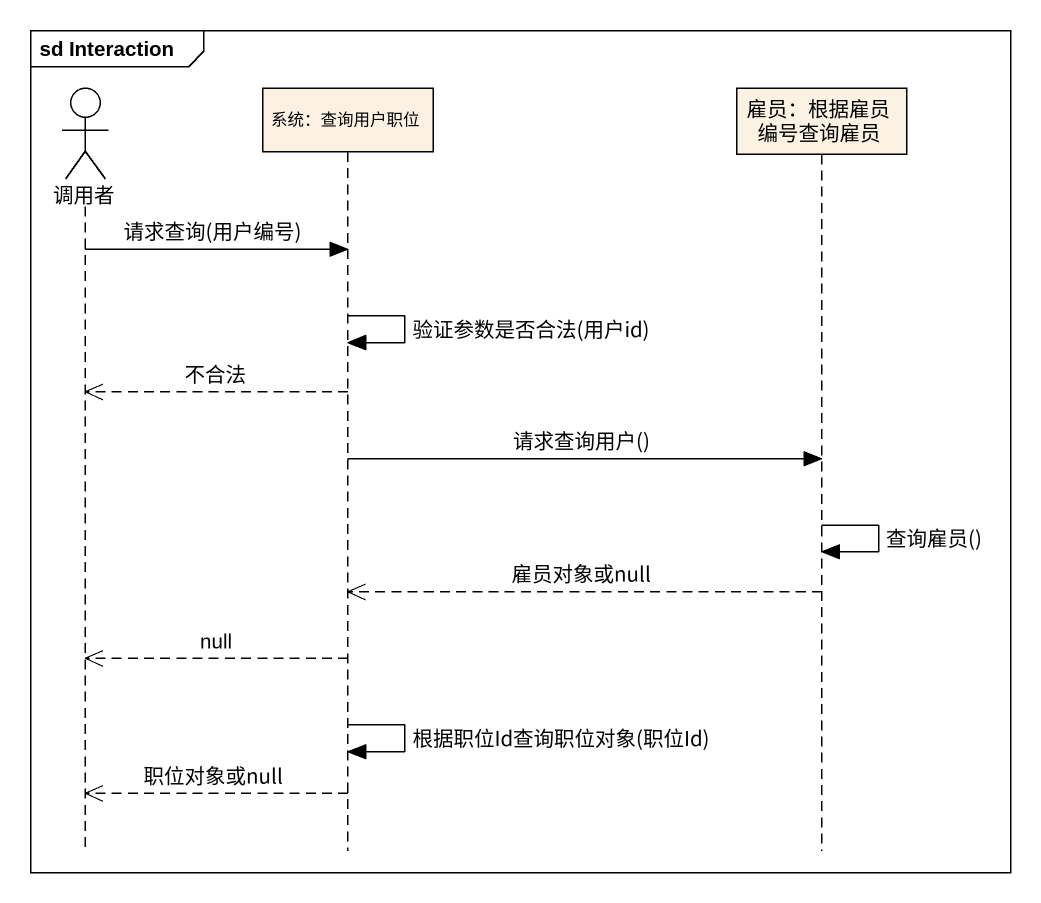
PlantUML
@startuml
mainframe sd Interaction
hide footbox
actor 调用者
participant "系统：查询用户职位" as 系统_查询用户职位
participant "雇员：根据雇员编号查询雇员" as 雇员_根据雇员编号查询雇员

调用者 -> 系统_查询用户职位 : 请求查询(用户编号)
系统_查询用户职位 -> 系统_查询用户职位 : 验证参数是否合法(用户id)
系统_查询用户职位 -->> 调用者 : 不合法
系统_查询用户职位 -> 雇员_根据雇员编号查询雇员 : 请求查询用户()
雇员_根据雇员编号查询雇员 -> 雇员_根据雇员编号查询雇员 : 查询雇员()
雇员_根据雇员编号查询雇员 -->> 系统_查询用户职位 : 雇员对象或null
系统_查询用户职位 -->> 调用者 : null
系统_查询用户职位 -> 系统_查询用户职位 : 根据职位Id查询职位对象(职位Id)
系统_查询用户职位 -->> 调用者 : 职位对象或null
@enduml
